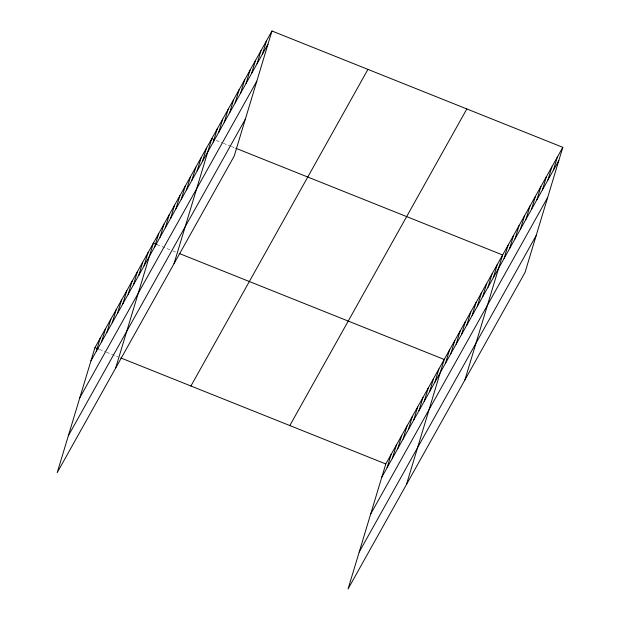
<?xml version="1.0" encoding="UTF-8"?>
<svg xmlns="http://www.w3.org/2000/svg" width="620" height="620" viewBox="0 0 620 620"><rect width="100%" height="100%" fill="white"/><g stroke="black" fill="none" stroke-linecap="round" stroke-linejoin="round"><path stroke-width="0.46" stroke-dasharray="3.1 2.33" d="M216.217 140.422L222.44 142.91M223.332 143.267L230.438 146.111M231.33 146.467L234.887 147.886M156.922 244.544L172.027 250.588M172.918 250.945L175.584 252.015M99.394 349.385L105.617 351.873M106.508 352.222L118.056 356.849"/><path stroke-width="0.93" d="M271.963 31L94.953 347.603L57.195 472.665L234.205 156.054L271.963 31L562.805 147.335L525.047 272.397L348.037 589L385.795 463.946L562.805 147.335M96.27 351.339L100.262 338.109M101.579 341.837L105.57 328.608M106.888 332.343L110.887 319.106M112.197 322.842L116.196 309.613M117.513 313.348L121.505 300.111M122.822 303.846L126.813 290.617M128.131 294.345L132.122 281.116M133.44 284.851L137.439 271.622M138.748 275.35L142.747 262.121M144.057 265.856L148.056 252.627M115.607 368.179L153.365 243.125L156.922 244.544M154.682 246.861L158.674 233.624M159.991 237.359L163.982 224.13M165.3 227.865L169.299 214.629M170.608 218.364L174.608 205.135M175.925 208.863L179.916 195.633M181.234 199.369L185.225 186.139M186.542 189.867L190.534 176.638M191.851 180.374L195.85 167.137M197.16 170.872L201.159 157.643M202.469 161.378L206.468 148.141M174.018 263.702L211.776 138.648L214.442 139.709M213.257 142.089L217.248 128.859M218.728 132.308L222.72 119.071M224.192 122.52L228.191 109.291M229.663 112.732L233.662 99.502M235.135 102.943L239.134 89.714M240.606 93.163L244.606 79.934M246.078 83.374L250.077 70.145M251.549 73.586L255.549 60.357M257.021 63.806L261.02 50.569M262.493 54.018L266.492 40.788M387.113 467.674L391.112 454.445M392.421 458.18L396.42 444.943M397.73 448.679L401.729 435.449M403.046 439.177L407.038 425.948M408.355 429.683L412.346 416.454M413.664 420.182L417.655 406.953M418.973 410.688L422.972 397.459M424.282 401.186L428.281 387.957M429.598 391.693L433.589 378.456M434.907 382.191L438.898 368.962M406.457 484.522L444.207 359.461L179.133 253.433M445.524 363.196L449.523 349.967M450.833 353.695L454.832 340.465M456.15 344.201L460.141 330.971M461.458 334.699L465.45 321.47M466.767 325.206L470.758 311.969M472.076 315.704L476.075 302.475M477.385 306.21L481.384 292.973M482.693 296.709L486.692 283.479M488.01 287.207L492.001 273.978M493.318 277.714L497.31 264.484M464.868 380.045L502.618 254.983L235.771 148.242M504.099 258.431L508.09 245.195M509.57 248.643L513.562 235.414M515.042 238.855L519.033 225.626M520.513 229.075L524.505 215.838M525.985 219.286L529.976 206.057M531.456 209.498L535.447 196.269M536.928 199.71L540.919 186.481M542.399 189.929L546.39 176.692M547.871 180.141L551.862 166.912M553.335 170.353L557.333 157.124M90.962 360.832L267.964 44.229M79.817 397.738L256.82 81.135M68.34 435.759L245.342 119.156M190.929 385.997L367.939 69.394M289.819 425.553L466.829 108.95M381.804 477.175L558.806 160.572M370.659 514.073L547.669 197.47M359.181 552.095L536.192 235.492M94.953 347.603L98.51 349.029M120.722 357.911L385.795 463.946"/></g></svg>
